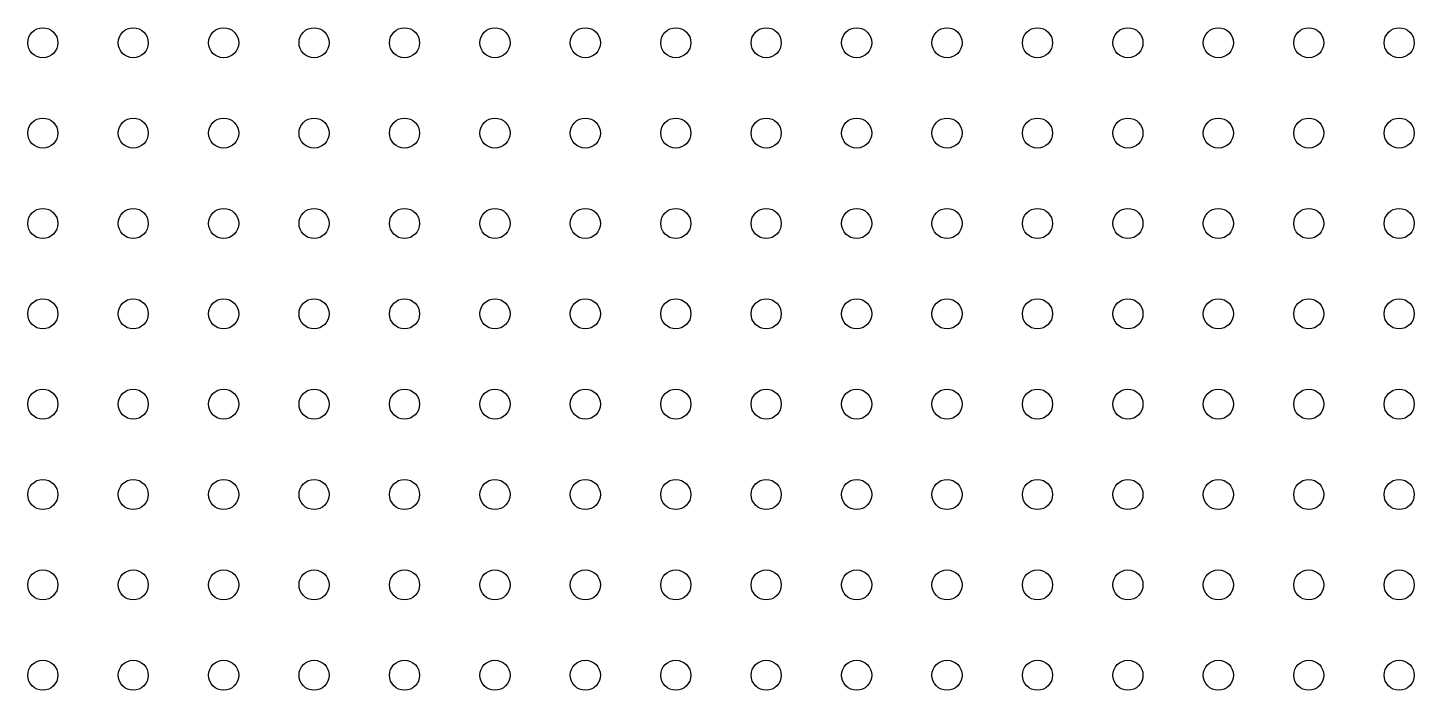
# Model space of a CAD drawing. Header units: metres. Extents: x 7 to 283, y 7 to 139.
import ezdxf

# ---------------------------------------------------------------- set-up
doc = ezdxf.new("R2010")
doc.units = ezdxf.units.M

msp = doc.modelspace()

# ---------------------------------------------------------------- linework, layer by layer
at = {"layer": 'Circles'}
for centre in [(10, 136), (28, 136), (46, 136), (64, 136), (82, 136), (100, 136), (118, 136), (136, 136), (154, 136), (172, 136), (190, 136), (208, 136), (226, 136), (244, 136), (262, 136), (280, 136), (10, 118), (28, 118), (46, 118), (64, 118), (82, 118), (100, 118), (118, 118), (136, 118), (154, 118), (172, 118), (190, 118), (208, 118), (226, 118), (244, 118), (262, 118), (280, 118), (10, 100), (28, 100), (46, 100), (64, 100), (82, 100), (100, 100), (118, 100), (136, 100), (154, 100), (172, 100), (190, 100), (208, 100), (226, 100), (244, 100), (262, 100), (280, 100), (10, 82), (28, 82), (46, 82), (64, 82), (82, 82), (100, 82), (118, 82), (136, 82), (154, 82), (172, 82), (190, 82), (208, 82), (226, 82), (244, 82), (262, 82), (280, 82), (10, 64), (28, 64), (46, 64), (64, 64), (82, 64), (100, 64), (118, 64), (136, 64), (154, 64), (172, 64), (190, 64), (208, 64), (226, 64), (244, 64), (262, 64), (280, 64), (10, 46), (28, 46), (46, 46), (64, 46), (82, 46), (100, 46), (118, 46), (136, 46), (154, 46), (172, 46), (190, 46), (208, 46), (226, 46), (244, 46), (262, 46), (280, 46), (10, 28), (28, 28), (46, 28), (64, 28), (82, 28), (100, 28), (118, 28), (136, 28), (154, 28), (172, 28), (190, 28), (208, 28), (226, 28), (244, 28), (262, 28), (280, 28), (10, 10), (28, 10), (46, 10), (64, 10), (82, 10), (100, 10), (118, 10), (136, 10), (154, 10), (172, 10), (190, 10), (208, 10), (226, 10), (244, 10), (262, 10), (280, 10)]:
    msp.add_circle(centre, 3, dxfattribs=at)

doc.saveas('drawing.dxf')
